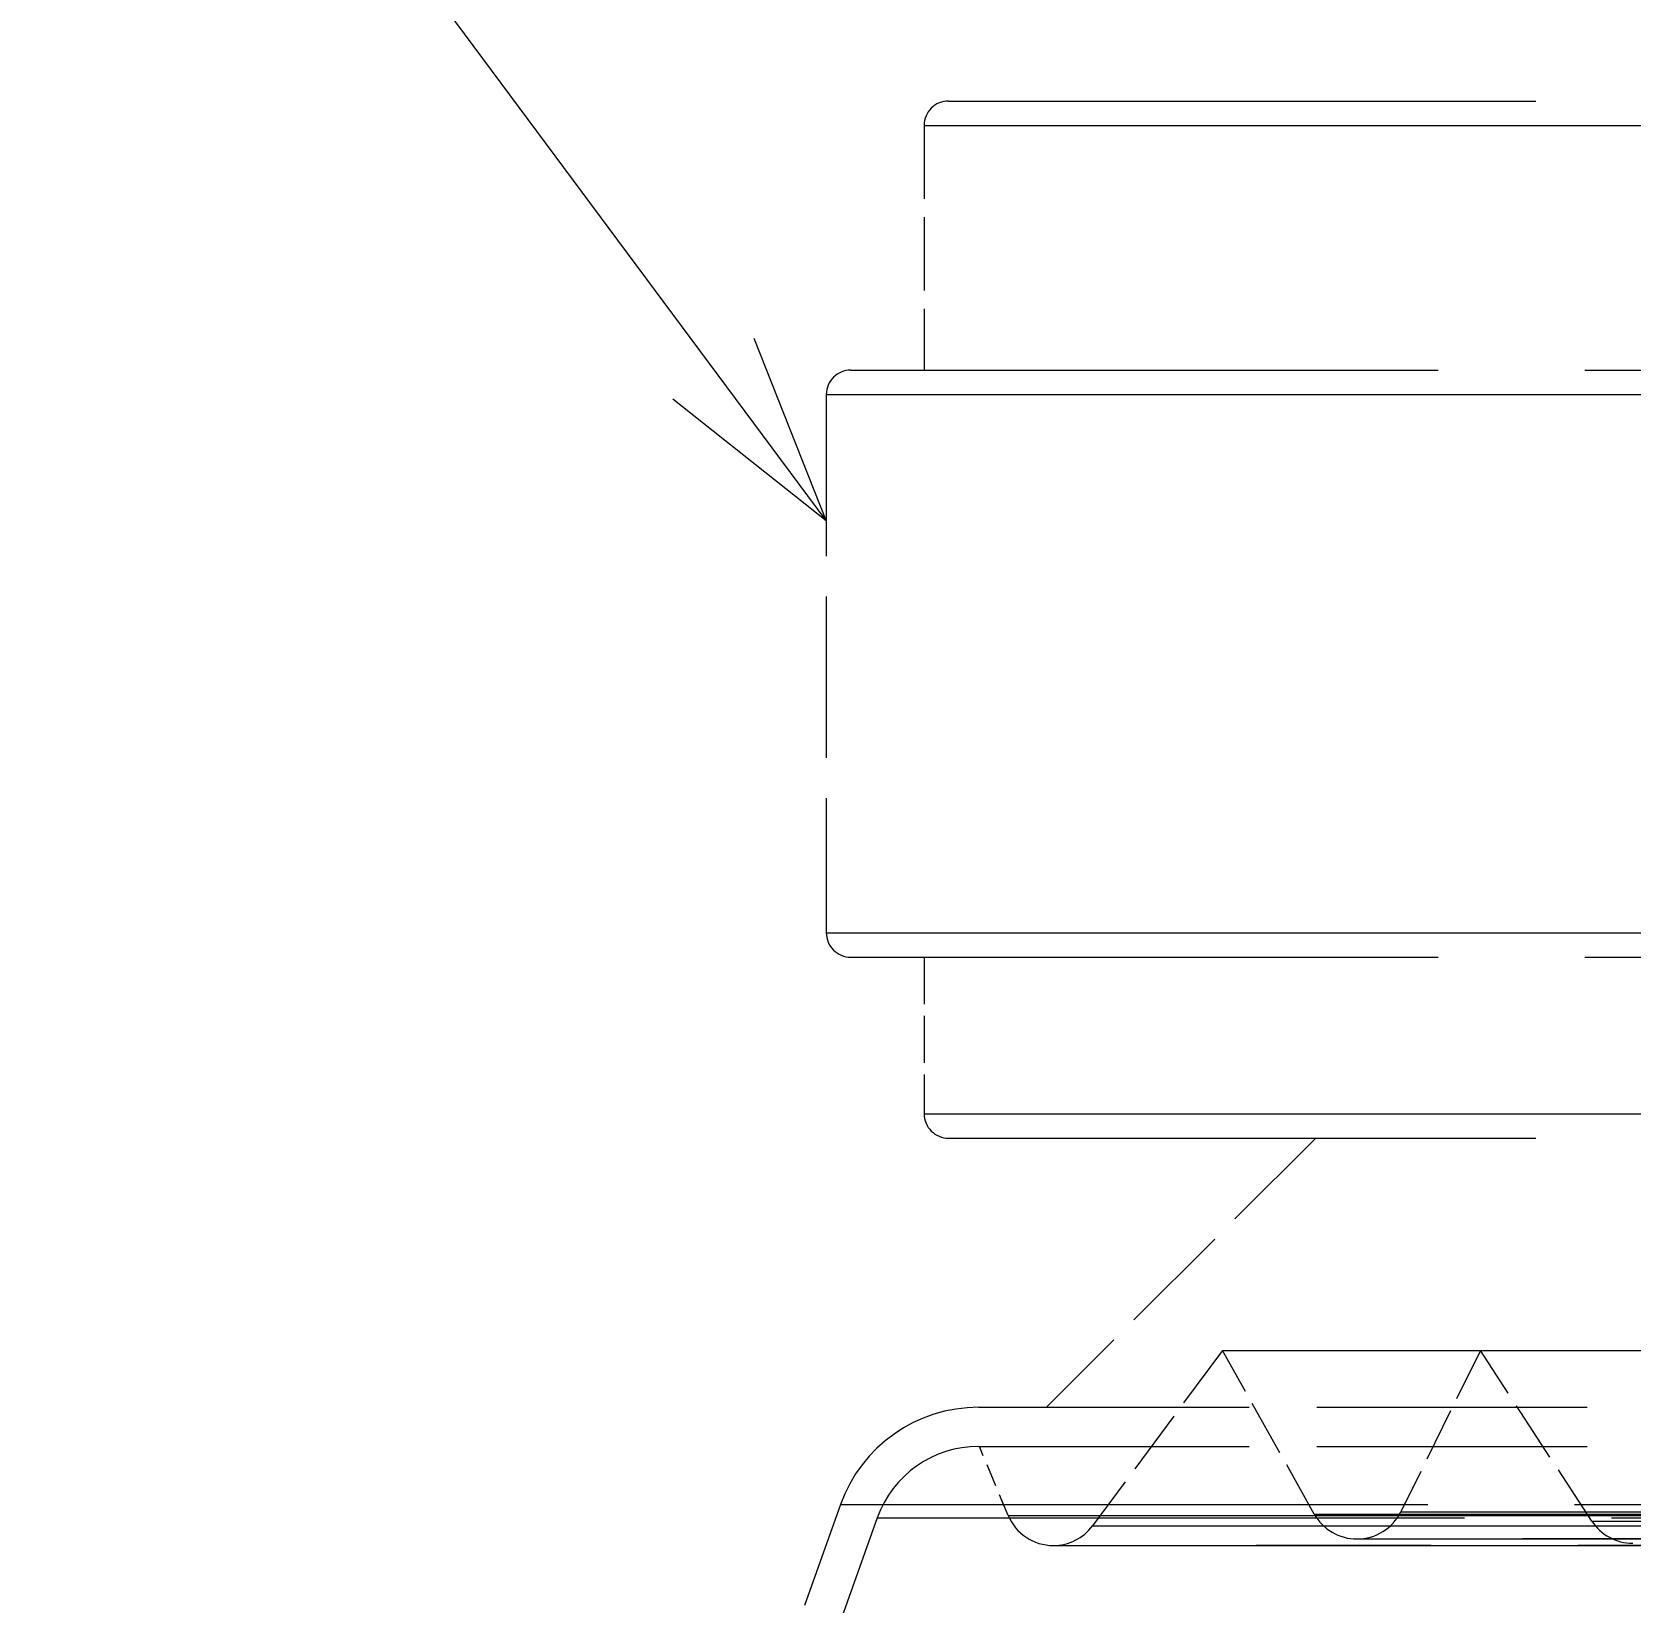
# Model space of a CAD drawing. Extents: x 23 to 587, y 4 to 413.
# Drawn here: x 62.31 to 78.64, y 227.96 to 244.01 of the extents above; entities that cross this region are included whole.
import ezdxf
from ezdxf.enums import TextEntityAlignment as Align

# ---------------------------------------------------------------- set-up
doc = ezdxf.new("R2010")
doc.units = 0
doc.linetypes.add('DASHED', pattern=[15, 12, -3])
doc.layers.get('0').update_dxf_attribs({"lineweight": 13})
doc.styles.get("Standard").update_dxf_attribs({"font": 'isocp.shx'})

# ---------------------------------------------------------------- blocks, each defined once
blk = doc.blocks.new('BLOCK6913')
at = {"color": 7, "lineweight": 13}
blk.add_line((-38.5, 49.828), (-59.732, 78.405), dxfattribs=at)
blk.add_lwpolyline([(-41.635, 52.312), (-38.5, 49.828), (-39.973, 53.547)], dxfattribs=at)
blk.add_circle((-63.568, 83.568), 6.432, dxfattribs=at)
blk.add_text('4', height=7, dxfattribs=at).set_placement((-66.287, 80.068), (-60.848, 80.068), align=Align.FIT)
blk = doc.blocks.new('BLOCK6915')
at = {"color": 7, "linetype": 'DASHED', "lineweight": 13}
for p, q in [((-36, 58.4), (31.593, 58.4)), ((-36.5, 57.9), (32.032, 57.9)), ((-32.032, 57.9), (36.5, 57.9)), ((-38, 52.9), (33.348, 52.9)), ((-38.5, 52.4), (33.787, 52.4)), ((-33.787, 52.4), (38.5, 52.4)), ((-38.5, 41.4), (33.787, 41.4)), ((-33.787, 41.4), (38.5, 41.4)), ((-38, 40.9), (33.348, 40.9)), ((-36.5, 37.7), (32.032, 37.7)), ((-32.032, 37.7), (36.5, 37.7)), ((-36, 37.2), (31.593, 37.2)), ((-30.407, 32.862), (26.684, 32.862)), ((-26.684, 32.862), (30.407, 32.862)), ((-25.135, 32.862), (22.058, 32.862)), ((-38.211, 29.709), (18.319, 29.709)), ((-37.458, 29.44), (17.958, 29.44)), ((-34.784, 29.489), (30.526, 29.489)), ((-30.526, 29.489), (34.784, 29.489)), ((-28.529, 29.517), (25.037, 29.517)), ((-26.76, 29.565), (23.485, 29.565)), ((-25.037, 29.517), (28.529, 29.517)), ((-23.485, 29.565), (26.76, 29.565)), ((-33.057, 29.279), (29.01, 29.279)), ((-29.01, 29.279), (33.057, 29.279)), ((-22.859, 29.374), (20.061, 29.374)), ((-33.861, 28.874), (29.716, 28.874)), ((33.861, 28.874), (-29.716, 28.874)), ((-27.657, 29.007), (24.272, 29.007)), ((27.657, 29.007), (-24.272, 29.007))]:
    blk.add_line(p, q, dxfattribs=at)
at = {"color": 7, "linetype": 'DASHED', "lineweight": 13, "ltscale": 0.125}
blk.add_line((-36.5, 57.9), (-36.5, 52.9), dxfattribs=at)
at = {"color": 7, "linetype": 'DASHED', "lineweight": 13, "ltscale": 0.275}
blk.add_line((-38.5, 52.4), (-38.5, 41.4), dxfattribs=at)
at = {"color": 7, "linetype": 'DASHED', "lineweight": 13, "ltscale": 0.08}
blk.add_line((-36.5, 40.9), (-36.5, 37.7), dxfattribs=at)
at = {"color": 7, "linetype": 'DASHED', "lineweight": 13, "ltscale": 0.194454}
blk.add_line((-28.5, 37.2), (-34, 31.7), dxfattribs=at)
at = {"color": 7, "linetype": 'DASHED', "lineweight": 13, "ltscale": 0.111413}
blk.add_line((-30.407, 32.862), (-33.057, 29.279), dxfattribs=at)
at = {"color": 7, "linetype": 'DASHED', "lineweight": 13, "ltscale": 0.095878}
blk.add_line((-28.529, 29.517), (-30.407, 32.862), dxfattribs=at)
at = {"color": 7, "linetype": 'DASHED', "lineweight": 13, "ltscale": 0.091892}
blk.add_line((-25.135, 32.862), (-26.76, 29.565), dxfattribs=at)
at = {"color": 7, "linetype": 'DASHED', "lineweight": 13, "ltscale": 0.104117}
blk.add_line((-22.859, 29.374), (-25.135, 32.862), dxfattribs=at)
at = {"color": 7, "linetype": 'DASHED', "lineweight": 13, "ltscale": 0.460524}
for p, q in [((-35.386, 31.7), (-16.965, 31.7)), ((-35.386, 30.9), (-16.965, 30.9))]:
    blk.add_line(p, q, dxfattribs=at)
at = {"color": 7, "linetype": 'DASHED', "lineweight": 13, "ltscale": 0.038226}
blk.add_line((-34.784, 29.489), (-35.372, 30.9), dxfattribs=at)
at = {"color": 7, "linetype": 'DASHED', "lineweight": 13, "ltscale": 0.29022}
blk.add_line((-37.458, 29.44), (-41.362, 18.507), dxfattribs=at)
at = {"color": 7, "linetype": 'DASHED', "lineweight": 13, "ltscale": 0.182155}
blk.add_line((-38.211, 29.709), (-40.662, 22.847), dxfattribs=at)
at = {"color": 7, "linetype": 'DASHED', "lineweight": 13, "ltscale": 0.103629}
blk.add_line((-33.861, 28.874), (-29.716, 28.874), dxfattribs=at)
at = {"color": 7, "linetype": 'DASHED', "lineweight": 13, "ltscale": 0.084644}
blk.add_line((-27.657, 29.007), (-24.272, 29.007), dxfattribs=at)
at = {"color": 7, "linetype": 'DASHED', "lineweight": 13}
for centre, radius, start, end in [((-36, 57.9), 0.5, 90, 180), ((-38, 52.4), 0.5, 90, 180), ((-38, 41.4), 0.5, 180, 270), ((-36, 37.7), 0.5, 180, 270), ((-35.386, 28.7), 3, 90, 160.3462), ((-35.386, 28.7), 2.2, 90, 160.3462), ((-33.861, 29.874), 1, 202.6381, 270), ((-27.657, 30.007), 1, 209.3074, 270), ((-27.657, 30.007), 1, 270, 333.7596), ((-33.861, 29.874), 1, 270, 323.5081), ((-22.022, 29.921), 1, 213.1308, 270)]:
    blk.add_arc(centre, radius, start, end, dxfattribs=at)

msp = doc.modelspace()

# ---------------------------------------------------------------- block references
at = {"lineweight": 0, "xscale": 0.5, "yscale": 0.5, "zscale": 0.5}
for name in ['BLOCK6913', 'BLOCK6915']:
    msp.add_blockref(name, (89.6743, 214.1001), dxfattribs=at)

doc.saveas('drawing.dxf')
